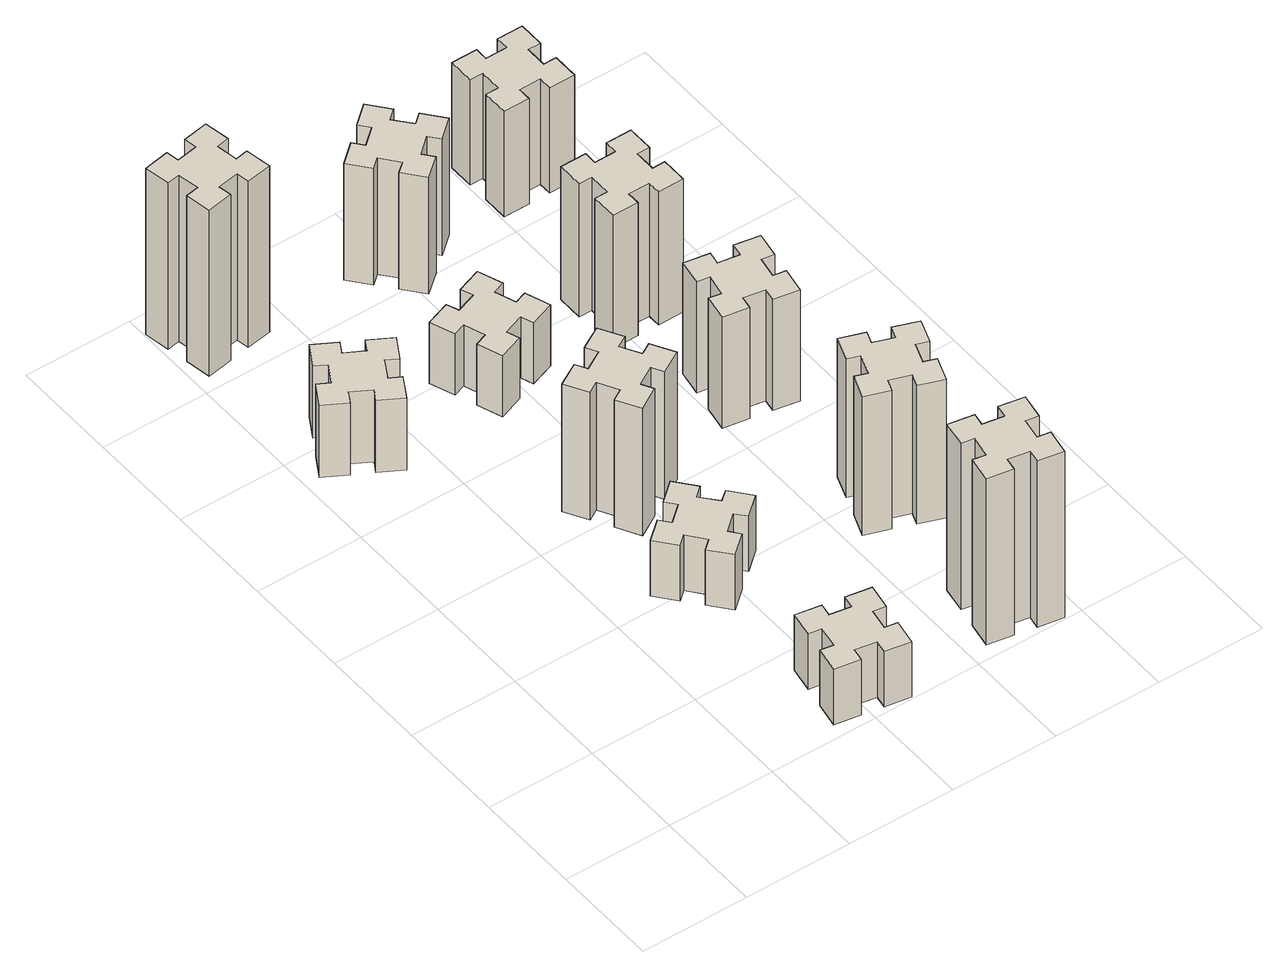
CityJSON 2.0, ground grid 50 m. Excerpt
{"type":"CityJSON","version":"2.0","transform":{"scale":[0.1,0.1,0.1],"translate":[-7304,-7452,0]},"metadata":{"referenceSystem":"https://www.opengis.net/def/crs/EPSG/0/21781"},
"CityObjects":{
"building1":{"type":"Building","attributes":{"class":"1000","function":"1000","usage":"1000","yearOfConstruction":2016,"roofType":"1000","measuredHeight":39,"storeysAboveGround":30,"storeysBelowGround":0},"geometry":[{"type":"Solid","lod":"1","boundaries":[[[[0,1,2,3,4,5,6,7,8,9,10,11,12,13,14,15,16,17,18,19]],[[17,16,20,21]],[[16,15,22,20]],[[15,14,23,22]],[[14,13,24,23]],[[13,12,25,24]],[[12,11,26,25]],[[11,10,27,26]],[[10,9,28,27]],[[9,8,29,28]],[[8,7,30,29]],[[7,6,31,30]],[[6,5,32,31]],[[5,4,33,32]],[[4,3,34,33]],[[3,2,35,34]],[[2,1,36,35]],[[1,0,37,36]],[[0,19,38,37]],[[19,18,39,38]],[[18,17,21,39]],[[24,25,26,27,28,29,30,31,32,33,34,35,36,37,38,39,21,20,22,23]]]]}]},
"building2":{"type":"Building","attributes":{"class":"1000","function":"1000","usage":"1000","yearOfConstruction":2016,"roofType":"1000","measuredHeight":30,"storeysAboveGround":30,"storeysBelowGround":0},"geometry":[{"type":"Solid","lod":"1","boundaries":[[[[40,41,42,43,44,45,46,47,48,49,50,51,52,53,54,55,56,57,58,59]],[[57,56,60,61]],[[56,55,62,60]],[[55,54,63,62]],[[54,53,64,63]],[[53,52,65,64]],[[52,51,66,65]],[[51,50,67,66]],[[50,49,68,67]],[[49,48,69,68]],[[48,47,70,69]],[[47,46,71,70]],[[46,45,72,71]],[[45,44,73,72]],[[44,43,74,73]],[[43,42,75,74]],[[42,41,76,75]],[[41,40,77,76]],[[40,59,78,77]],[[59,58,79,78]],[[58,57,61,79]],[[64,65,66,67,68,69,70,71,72,73,74,75,76,77,78,79,61,60,62,63]]]]}]},
"building3":{"type":"Building","attributes":{"class":"1000","function":"1000","usage":"1000","yearOfConstruction":2016,"roofType":"1000","measuredHeight":90,"storeysAboveGround":30,"storeysBelowGround":0},"geometry":[{"type":"Solid","lod":"1","boundaries":[[[[80,81,82,83,84,85,86,87,88,89,90,91,92,93,94,95,96,97,98,99]],[[97,96,100,101]],[[96,95,102,100]],[[95,94,103,102]],[[94,93,104,103]],[[93,92,105,104]],[[92,91,106,105]],[[91,90,107,106]],[[90,89,108,107]],[[89,88,109,108]],[[88,87,110,109]],[[87,86,111,110]],[[86,85,112,111]],[[85,84,113,112]],[[84,83,114,113]],[[83,82,115,114]],[[82,81,116,115]],[[81,80,117,116]],[[80,99,118,117]],[[99,98,119,118]],[[98,97,101,119]],[[104,105,106,107,108,109,110,111,112,113,114,115,116,117,118,119,101,100,102,103]]]]}]},
"building4":{"type":"Building","attributes":{"class":"1000","function":"1000","usage":"1000","yearOfConstruction":2016,"roofType":"1000","measuredHeight":30,"storeysAboveGround":30,"storeysBelowGround":0},"geometry":[{"type":"Solid","lod":"1","boundaries":[[[[120,121,122,123,124,125,126,127,128,129,130,131,132,133,134,135,136,137,138,139]],[[137,136,140,141]],[[136,135,142,140]],[[135,134,143,142]],[[134,133,144,143]],[[133,132,145,144]],[[132,131,146,145]],[[131,130,147,146]],[[130,129,148,147]],[[129,128,149,148]],[[128,127,150,149]],[[127,126,151,150]],[[126,125,152,151]],[[125,124,153,152]],[[124,123,154,153]],[[123,122,155,154]],[[122,121,156,155]],[[121,120,157,156]],[[120,139,158,157]],[[139,138,159,158]],[[138,137,141,159]],[[144,145,146,147,148,149,150,151,152,153,154,155,156,157,158,159,141,140,142,143]]]]}]},
"building5":{"type":"Building","attributes":{"class":"1000","function":"1000","usage":"1000","yearOfConstruction":2016,"roofType":"1000","measuredHeight":69,"storeysAboveGround":30,"storeysBelowGround":0},"geometry":[{"type":"Solid","lod":"1","boundaries":[[[[160,161,162,163,164,165,166,167,168,169,170,171,172,173,174,175,176,177,178,179]],[[177,176,180,181]],[[176,175,182,180]],[[175,174,183,182]],[[174,173,184,183]],[[173,172,185,184]],[[172,171,186,185]],[[171,170,187,186]],[[170,169,188,187]],[[169,168,189,188]],[[168,167,190,189]],[[167,166,191,190]],[[166,165,192,191]],[[165,164,193,192]],[[164,163,194,193]],[[163,162,195,194]],[[162,161,196,195]],[[161,160,197,196]],[[160,179,198,197]],[[179,178,199,198]],[[178,177,181,199]],[[184,185,186,187,188,189,190,191,192,193,194,195,196,197,198,199,181,180,182,183]]]]}]},
"building6":{"type":"Building","attributes":{"class":"1000","function":"1000","usage":"1000","yearOfConstruction":2016,"roofType":"1000","measuredHeight":33,"storeysAboveGround":30,"storeysBelowGround":0},"geometry":[{"type":"Solid","lod":"1","boundaries":[[[[200,201,202,203,204,205,206,207,208,209,210,211,212,213,214,215,216,217,218,219]],[[217,216,220,221]],[[216,215,222,220]],[[215,214,223,222]],[[214,213,224,223]],[[213,212,225,224]],[[212,211,226,225]],[[211,210,227,226]],[[210,209,228,227]],[[209,208,229,228]],[[208,207,230,229]],[[207,206,231,230]],[[206,205,232,231]],[[205,204,233,232]],[[204,203,234,233]],[[203,202,235,234]],[[202,201,236,235]],[[201,200,237,236]],[[200,219,238,237]],[[219,218,239,238]],[[218,217,221,239]],[[224,225,226,227,228,229,230,231,232,233,234,235,236,237,238,239,221,220,222,223]]]]}]},
"building7":{"type":"Building","attributes":{"class":"1000","function":"1000","usage":"1000","yearOfConstruction":2016,"roofType":"1000","measuredHeight":90,"storeysAboveGround":30,"storeysBelowGround":0},"geometry":[{"type":"Solid","lod":"1","boundaries":[[[[240,241,242,243,244,245,246,247,248,249,250,251,252,253,254,255,256,257,258,259]],[[257,256,260,261]],[[256,255,262,260]],[[255,254,263,262]],[[254,253,264,263]],[[253,252,265,264]],[[252,251,266,265]],[[251,250,267,266]],[[250,249,268,267]],[[249,248,269,268]],[[248,247,270,269]],[[247,246,271,270]],[[246,245,272,271]],[[245,244,273,272]],[[244,243,274,273]],[[243,242,275,274]],[[242,241,276,275]],[[241,240,277,276]],[[240,259,278,277]],[[259,258,279,278]],[[258,257,261,279]],[[264,265,266,267,268,269,270,271,272,273,274,275,276,277,278,279,261,260,262,263]]]]}]},
"building8":{"type":"Building","attributes":{"class":"1000","function":"1000","usage":"1000","yearOfConstruction":2016,"roofType":"1000","measuredHeight":63,"storeysAboveGround":30,"storeysBelowGround":0},"geometry":[{"type":"Solid","lod":"1","boundaries":[[[[280,281,282,283,284,285,286,287,288,289,290,291,292,293,294,295,296,297,298,299]],[[297,296,300,301]],[[296,295,302,300]],[[295,294,303,302]],[[294,293,304,303]],[[293,292,305,304]],[[292,291,306,305]],[[291,290,307,306]],[[290,289,308,307]],[[289,288,309,308]],[[288,287,310,309]],[[287,286,311,310]],[[286,285,312,311]],[[285,284,313,312]],[[284,283,314,313]],[[283,282,315,314]],[[282,281,316,315]],[[281,280,317,316]],[[280,299,318,317]],[[299,298,319,318]],[[298,297,301,319]],[[304,305,306,307,308,309,310,311,312,313,314,315,316,317,318,319,301,300,302,303]]]]}]},
"building9":{"type":"Building","attributes":{"class":"1000","function":"1000","usage":"1000","yearOfConstruction":2016,"roofType":"1000","measuredHeight":75,"storeysAboveGround":30,"storeysBelowGround":0},"geometry":[{"type":"Solid","lod":"1","boundaries":[[[[320,321,322,323,324,325,326,327,328,329,330,331,332,333,334,335,336,337,338,339]],[[337,336,340,341]],[[336,335,342,340]],[[335,334,343,342]],[[334,333,344,343]],[[333,332,345,344]],[[332,331,346,345]],[[331,330,347,346]],[[330,329,348,347]],[[329,328,349,348]],[[328,327,350,349]],[[327,326,351,350]],[[326,325,352,351]],[[325,324,353,352]],[[324,323,354,353]],[[323,322,355,354]],[[322,321,356,355]],[[321,320,357,356]],[[320,339,358,357]],[[339,338,359,358]],[[338,337,341,359]],[[344,345,346,347,348,349,350,351,352,353,354,355,356,357,358,359,341,340,342,343]]]]}]},
"building10":{"type":"Building","attributes":{"class":"1000","function":"1000","usage":"1000","yearOfConstruction":2016,"roofType":"1000","measuredHeight":60,"storeysAboveGround":30,"storeysBelowGround":0},"geometry":[{"type":"Solid","lod":"1","boundaries":[[[[360,361,362,363,364,365,366,367,368,369,370,371,372,373,374,375,376,377,378,379]],[[377,376,380,381]],[[376,375,382,380]],[[375,374,383,382]],[[374,373,384,383]],[[373,372,385,384]],[[372,371,386,385]],[[371,370,387,386]],[[370,369,388,387]],[[369,368,389,388]],[[368,367,390,389]],[[367,366,391,390]],[[366,365,392,391]],[[365,364,393,392]],[[364,363,394,393]],[[363,362,395,394]],[[362,361,396,395]],[[361,360,397,396]],[[360,379,398,397]],[[379,378,399,398]],[[378,377,381,399]],[[384,385,386,387,388,389,390,391,392,393,394,395,396,397,398,399,381,380,382,383]]]]}]},
"building11":{"type":"Building","attributes":{"class":"1000","function":"1000","usage":"1000","yearOfConstruction":2016,"roofType":"1000","measuredHeight":72,"storeysAboveGround":30,"storeysBelowGround":0},"geometry":[{"type":"Solid","lod":"1","boundaries":[[[[400,401,402,403,404,405,406,407,408,409,410,411,412,413,414,415,416,417,418,419]],[[417,416,420,421]],[[416,415,422,420]],[[415,414,423,422]],[[414,413,424,423]],[[413,412,425,424]],[[412,411,426,425]],[[411,410,427,426]],[[410,409,428,427]],[[409,408,429,428]],[[408,407,430,429]],[[407,406,431,430]],[[406,405,432,431]],[[405,404,433,432]],[[404,403,434,433]],[[403,402,435,434]],[[402,401,436,435]],[[401,400,437,436]],[[400,419,438,437]],[[419,418,439,438]],[[418,417,421,439]],[[424,425,426,427,428,429,430,431,432,433,434,435,436,437,438,439,421,420,422,423]]]]}]},
"building12":{"type":"Building","attributes":{"class":"1000","function":"1000","usage":"1000","yearOfConstruction":2016,"roofType":"1000","measuredHeight":57,"storeysAboveGround":30,"storeysBelowGround":0},"geometry":[{"type":"Solid","lod":"1","boundaries":[[[[440,441,442,443,444,445,446,447,448,449,450,451,452,453,454,455,456,457,458,459]],[[457,456,460,461]],[[456,455,462,460]],[[455,454,463,462]],[[454,453,464,463]],[[453,452,465,464]],[[452,451,466,465]],[[451,450,467,466]],[[450,449,468,467]],[[449,448,469,468]],[[448,447,470,469]],[[447,446,471,470]],[[446,445,472,471]],[[445,444,473,472]],[[444,443,474,473]],[[443,442,475,474]],[[442,441,476,475]],[[441,440,477,476]],[[440,459,478,477]],[[459,458,479,478]],[[458,457,461,479]],[[464,465,466,467,468,469,470,471,472,473,474,475,476,477,478,479,461,460,462,463]]]]}]}
},
"vertices":[
[376,2327,0],[426,2414,0],[478,2384,0],[538,2488,0],[434,2548,0],[404,2496,0],[317,2546,0],[347,2598,0],[243,2658,0],[183,2554,0],[235,2524,0],[185,2437,0],[133,2467,0],[73,2363,0],[177,2303,0],[207,2355,0],[294,2305,0],[264,2253,0],[368,2193,0],[428,2297,0],[294,2305,390],[264,2253,390],[207,2355,390],[177,2303,390],[73,2363,390],[133,2467,390],[185,2437,390],[235,2524,390],[183,2554,390],[243,2658,390],[347,2598,390],[317,2546,390],[404,2496,390],[434,2548,390],[538,2488,390],[478,2384,390],[426,2414,390],[376,2327,390],[428,2297,390],[368,2193,390],
[946,274,0],[928,175,0],[869,186,0],[848,67,0],[967,47,0],[977,106,0],[1075,88,0],[1065,29,0],[1183,8,0],[1204,127,0],[1145,137,0],[1162,235,0],[1221,225,0],[1242,343,0],[1124,364,0],[1114,305,0],[1015,322,0],[1026,381,0],[907,402,0],[887,284,0],[1015,322,300],[1026,381,300],[1114,305,300],[1124,364,300],[1242,343,300],[1221,225,300],[1162,235,300],[1145,137,300],[1204,127,300],[1183,8,300],[1065,29,300],[1075,88,300],[977,106,300],[967,47,300],[848,67,300],[869,186,300],[928,175,300],[946,274,300],[887,284,300],[907,402,300],
[322,3235,0],[305,3334,0],[364,3344,0],[343,3462,0],[225,3441,0],[235,3382,0],[137,3365,0],[127,3424,0],[8,3403,0],[29,3285,0],[88,3295,0],[106,3197,0],[47,3187,0],[67,3068,0],[186,3089,0],[175,3148,0],[274,3166,0],[284,3107,0],[402,3127,0],[381,3246,0],[274,3166,900],[284,3107,900],[175,3148,900],[186,3089,900],[67,3068,900],[47,3187,900],[106,3197,900],[88,3295,900],[29,3285,900],[8,3403,900],[127,3424,900],[137,3365,900],[235,3382,900],[225,3441,900],[343,3462,900],[364,3344,900],[305,3334,900],[322,3235,900],[381,3246,900],[402,3127,900],
[978,929,0],[1054,993,0],[1093,947,0],[1185,1024,0],[1108,1116,0],[1062,1078,0],[997,1154,0],[1043,1193,0],[966,1285,0],[874,1208,0],[913,1162,0],[836,1097,0],[798,1143,0],[706,1066,0],[783,974,0],[829,1013,0],[893,936,0],[847,898,0],[924,806,0],[1016,883,0],[893,936,300],[847,898,300],[829,1013,300],[783,974,300],[706,1066,300],[798,1143,300],[836,1097,300],[913,1162,300],[874,1208,300],[966,1285,300],[1043,1193,300],[997,1154,300],[1062,1078,300],[1108,1116,300],[1185,1024,300],[1093,947,300],[1054,993,300],[978,929,300],[1016,883,300],[924,806,300],
[825,1574,0],[875,1487,0],[823,1457,0],[883,1353,0],[987,1413,0],[957,1465,0],[1044,1515,0],[1074,1463,0],[1178,1523,0],[1118,1627,0],[1066,1597,0],[1016,1684,0],[1068,1714,0],[1008,1818,0],[904,1758,0],[934,1706,0],[847,1656,0],[817,1708,0],[713,1648,0],[773,1544,0],[847,1656,690],[817,1708,690],[934,1706,690],[904,1758,690],[1008,1818,690],[1068,1714,690],[1016,1684,690],[1066,1597,690],[1118,1627,690],[1178,1523,690],[1074,1463,690],[1044,1515,690],[957,1465,690],[987,1413,690],[883,1353,690],[823,1457,690],[875,1487,690],[825,1574,690],[773,1544,690],[713,1648,690],
[936,2305,0],[1030,2339,0],[1050,2283,0],[1163,2324,0],[1122,2437,0],[1066,2416,0],[1032,2510,0],[1088,2530,0],[1047,2643,0],[934,2602,0],[955,2546,0],[861,2512,0],[840,2568,0],[727,2527,0],[769,2414,0],[825,2435,0],[859,2341,0],[803,2320,0],[844,2207,0],[957,2249,0],[859,2341,330],[803,2320,330],[825,2435,330],[769,2414,330],[727,2527,330],[840,2568,330],[861,2512,330],[955,2546,330],[934,2602,330],[1047,2643,330],[1088,2530,330],[1032,2510,330],[1066,2416,330],[1122,2437,330],[1163,2324,330],[1050,2283,330],[1030,2339,330],[936,2305,330],[957,2249,330],[844,2207,330],
[1854,305,0],[1755,322,0],[1766,381,0],[1647,402,0],[1627,284,0],[1686,274,0],[1668,175,0],[1609,186,0],[1588,67,0],[1707,47,0],[1717,106,0],[1815,88,0],[1805,29,0],[1923,8,0],[1944,127,0],[1885,137,0],[1902,235,0],[1961,225,0],[1982,343,0],[1864,364,0],[1902,235,900],[1961,225,900],[1885,137,900],[1944,127,900],[1923,8,900],[1805,29,900],[1815,88,900],[1717,106,900],[1707,47,900],[1588,67,900],[1609,186,900],[1668,175,900],[1686,274,900],[1627,284,900],[1647,402,900],[1766,381,900],[1755,322,900],[1854,305,900],[1864,364,900],[1982,343,900],
[1162,3198,0],[1097,3274,0],[1143,3313,0],[1066,3405,0],[974,3328,0],[1013,3282,0],[936,3217,0],[898,3263,0],[806,3186,0],[883,3094,0],[929,3133,0],[993,3056,0],[947,3018,0],[1024,2926,0],[1116,3003,0],[1078,3049,0],[1154,3113,0],[1193,3067,0],[1285,3144,0],[1208,3236,0],[1154,3113,630],[1193,3067,630],[1078,3049,630],[1116,3003,630],[1024,2926,630],[947,3018,630],[993,3056,630],[929,3133,630],[883,3094,630],[806,3186,630],[898,3263,630],[936,3217,630],[1013,3282,630],[974,3328,630],[1066,3405,630],[1143,3313,630],[1097,3274,630],[1162,3198,630],[1208,3236,630],[1285,3144,630],
[1701,859,0],[1795,825,0],[1774,769,0],[1887,727,0],[1928,840,0],[1872,861,0],[1906,955,0],[1962,934,0],[2003,1047,0],[1890,1088,0],[1870,1032,0],[1776,1066,0],[1797,1122,0],[1684,1163,0],[1643,1050,0],[1699,1030,0],[1665,936,0],[1609,957,0],[1567,844,0],[1680,803,0],[1665,936,750],[1609,957,750],[1699,1030,750],[1643,1050,750],[1684,1163,750],[1797,1122,750],[1776,1066,750],[1870,1032,750],[1890,1088,750],[2003,1047,750],[1962,934,750],[1906,955,750],[1872,861,750],[1928,840,750],[1887,727,750],[1774,769,750],[1795,825,750],[1701,859,750],[1680,803,750],[1567,844,750],
[1617,1686,0],[1715,1668,0],[1705,1609,0],[1823,1588,0],[1844,1707,0],[1785,1717,0],[1802,1815,0],[1861,1805,0],[1882,1923,0],[1764,1944,0],[1754,1885,0],[1655,1902,0],[1666,1961,0],[1547,1982,0],[1527,1864,0],[1586,1854,0],[1568,1755,0],[1509,1766,0],[1488,1647,0],[1607,1627,0],[1568,1755,600],[1509,1766,600],[1586,1854,600],[1527,1864,600],[1547,1982,600],[1666,1961,600],[1655,1902,600],[1754,1885,600],[1764,1944,600],[1882,1923,600],[1861,1805,600],[1802,1815,600],[1785,1717,600],[1844,1707,600],[1823,1588,600],[1705,1609,600],[1715,1668,600],[1617,1686,600],[1607,1627,600],[1488,1647,600],
[1535,2315,0],[1635,2315,0],[1635,2255,0],[1755,2255,0],[1755,2375,0],[1695,2375,0],[1695,2475,0],[1755,2475,0],[1755,2595,0],[1635,2595,0],[1635,2535,0],[1535,2535,0],[1535,2595,0],[1415,2595,0],[1415,2475,0],[1475,2475,0],[1475,2375,0],[1415,2375,0],[1415,2255,0],[1535,2255,0],[1475,2375,720],[1415,2375,720],[1475,2475,720],[1415,2475,720],[1415,2595,720],[1535,2595,720],[1535,2535,720],[1635,2535,720],[1635,2595,720],[1755,2595,720],[1755,2475,720],[1695,2475,720],[1695,2375,720],[1755,2375,720],[1755,2255,720],[1635,2255,720],[1635,2315,720],[1535,2315,720],[1535,2255,720],[1415,2255,720],
[1635,3155,0],[1735,3155,0],[1735,3095,0],[1855,3095,0],[1855,3215,0],[1795,3215,0],[1795,3315,0],[1855,3315,0],[1855,3435,0],[1735,3435,0],[1735,3375,0],[1635,3375,0],[1635,3435,0],[1515,3435,0],[1515,3315,0],[1575,3315,0],[1575,3215,0],[1515,3215,0],[1515,3095,0],[1635,3095,0],[1575,3215,570],[1515,3215,570],[1575,3315,570],[1515,3315,570],[1515,3435,570],[1635,3435,570],[1635,3375,570],[1735,3375,570],[1735,3435,570],[1855,3435,570],[1855,3315,570],[1795,3315,570],[1795,3215,570],[1855,3215,570],[1855,3095,570],[1735,3095,570],[1735,3155,570],[1635,3155,570],[1635,3095,570],[1515,3095,570]
]}
